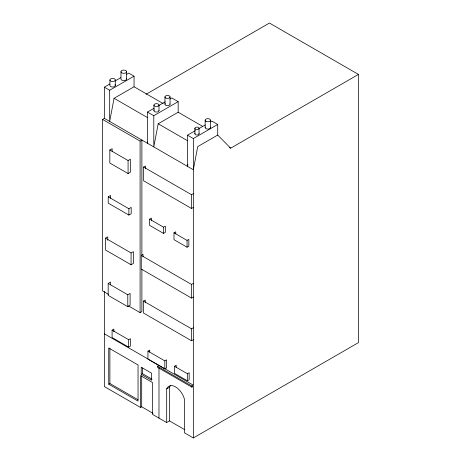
<?xml version="1.0" encoding="UTF-8"?>
<svg xmlns="http://www.w3.org/2000/svg" width="461" height="461" viewBox="0 0 461 461"><rect width="100%" height="100%" fill="white"/><g stroke="black" fill="none" stroke-linecap="round" stroke-linejoin="round"><path stroke-width="0.69" d="M134.053 86.766L114.069 98.302L109.678 121.45L109.678 90.247L134.053 76.174L134.053 86.766L163.165 103.575M147.727 141.861L147.462 143.262L147.462 112.063L154.164 108.191M178.171 112.236L158.186 123.779L153.795 146.921L153.795 115.723L178.171 101.645L178.171 112.236L202.684 126.389M187.898 164.277L187.5 166.381L187.5 135.177L195.424 130.607M210.66 121.808L211.876 121.105L217.713 124.476L217.713 135.067L197.729 146.604L193.338 169.752L104.347 118.373L104.347 87.169L109.833 84.006M115.319 80.836L120.805 77.673M126.285 74.503L128.723 73.097L134.053 76.174M108.71 294.498L102.555 290.943L102.555 119.411L104.347 118.373M146.033 94.303L269.455 23.05L358.445 74.428L358.445 342.627L193.338 437.95L184.406 432.793L184.406 399.07A13.392 7.733 60 0 0 175.549 386.894A13.392 7.733 60 0 0 166.692 388.842L166.692 422.564L169.539 420.922L184.809 429.738M159.039 105.379L165.136 101.858M170.011 99.046L171.838 97.991L178.171 101.645M109.822 149.998L128.077 160.537L130.394 159.201L130.394 172.224L128.077 173.567L109.822 163.027L109.822 149.998L112.144 148.661L112.144 151.404M102.555 119.411L140.092 141.078L141.884 140.04L141.884 254.881M199.077 128.492L205.174 124.977M193.338 207.433L191.546 208.47L143.578 180.775L143.578 167.02L145.371 165.983L145.371 168.738M187.5 135.177L193.338 138.548L217.713 124.476M108.22 196.801L128.884 208.735L131.201 207.392L131.201 213.725L128.884 215.062L108.22 203.134L108.22 196.801L110.536 195.464L110.536 198.276M229.417 147.485L230.661 148.2L358.445 74.428M105.454 238.158L131.074 252.951L133.39 251.614L133.39 263.421L131.074 264.758L105.454 249.966L105.454 238.158L107.77 236.821L107.77 240.29M143.578 167.02L191.546 194.715L193.338 193.678M149.618 219.154L163.534 227.192L165.326 226.155L165.326 232.361L163.534 233.399L149.618 225.366L149.618 219.154L151.41 218.122L151.41 220.882M173.981 232.84L187.051 240.388L188.843 239.351L188.843 246.174L187.051 247.205L173.981 239.657L173.981 232.84L175.774 231.808L175.774 233.854M193.338 297.057L191.546 298.094L141.25 269.051L141.25 255.417L143.043 254.386L143.043 256.535M108.174 283.429L127.783 294.752L130.106 293.415L130.106 305.343L127.783 306.68L108.174 295.363L108.174 283.429L110.496 282.092L110.496 284.898M193.338 339.734L191.546 340.771L143.457 313.007L143.457 301.073L145.25 300.042L145.25 302.848M128.4 305.862L140.092 312.616L141.884 311.578L141.884 269.236M112.092 330.139L128.648 339.694L130.44 338.662L130.44 346.084L128.648 347.121L112.092 337.567L112.092 330.139L113.884 329.102L113.884 331.805M141.25 255.417L191.546 284.454L193.338 283.423M147.952 351.138L164.819 360.877L166.611 359.845L166.611 367.878L164.819 368.915L147.952 359.177L147.952 351.138L149.744 350.106L149.744 352.112M143.457 301.073L191.546 328.837L193.338 327.806M108.738 384.18L138.046 401.105L138.046 364.945L108.738 348.02L108.738 384.18L109.897 383.512L137.96 399.71M141.227 374.28L151.56 380.244L151.56 373.185L141.227 367.221L141.227 374.28L142.386 373.612L152.113 379.224M193.338 437.95L193.338 386.289L191.862 387.142L157.506 367.302L157.506 366.213L158.982 365.36M174.408 366.247L187.379 373.733L189.171 372.701L189.171 379.76L187.379 380.798L174.408 373.312L174.408 366.247L176.2 365.216L176.2 367.331M166.692 388.842L169.539 387.2A13.392 7.733 60 0 1 170.391 385.724M104.347 291.346L104.347 386.572L140.536 407.466L141.694 406.792L153.006 413.327M157.506 366.213L191.862 386.047L193.338 385.194L193.338 138.548M104.347 87.169L109.678 90.247M147.462 112.063L153.795 115.723M114.069 98.302L147.52 117.613M158.186 123.779L187.604 140.761M104.347 333.816L193.338 385.194M166.692 422.564L152.441 414.341L152.441 382.486L140.536 375.611L140.536 407.466M217.713 135.067L230.661 148.2M210.521 120.212L210.521 127.513M205.157 120.212L205.157 127.513M199.054 128.314A2.086 1.204 0 0 1 195.925 129.357A2.086 1.204 0 0 1 195.925 127.271A2.086 1.204 0 0 1 199.054 128.314L199.054 133.794M194.882 128.314L194.882 133.794M191.862 386.047L191.862 387.142M191.546 194.715L191.546 208.47M191.546 284.454L191.546 298.094M191.546 328.837L191.546 340.771M187.379 373.733L187.379 380.798M187.051 240.388L187.051 247.205M170.034 96.919L170.034 104.221M169.539 387.2L169.539 420.922M164.963 96.919L164.963 104.221M164.819 360.877L164.819 368.915M163.534 227.192L163.534 233.399M158.999 105.114A2.536 1.464 0 0 1 155.196 106.382A2.536 1.464 0 0 1 155.196 103.846A2.536 1.464 0 0 1 158.999 105.114L158.999 110.594M158.982 367.89L158.982 418.115M153.928 105.114L153.928 110.594M142.386 367.959L142.386 373.612M141.694 375.652L141.694 406.792M140.092 141.078L140.092 312.616M131.074 252.951L131.074 264.758M128.884 208.735L128.884 215.062M128.648 339.694L128.648 347.121M128.077 160.537L128.077 173.567M127.783 294.752L127.783 306.68M126.637 71.691L126.637 78.998M120.972 71.691L120.972 78.998A2.835 1.637 0 0 0 124.176 80.617A2.835 1.637 0 0 0 126.539 78.572M115.29 79.984A2.685 1.55 0 0 1 111.262 81.326A2.685 1.55 0 0 1 111.262 78.641A2.685 1.55 0 0 1 115.29 79.984L115.29 85.464M109.92 79.984L109.92 85.464A2.685 1.55 0 0 0 113.302 86.962A2.685 1.55 0 0 0 114.927 84.691M109.897 348.061L109.897 383.512M198.985 133.477A2.086 1.204 0 0 1 196.697 134.987A2.086 1.204 0 0 1 195.159 133.189M210.429 127.115A2.685 1.55 0 0 1 207.842 129.063A2.685 1.55 0 0 1 205.249 127.115M158.912 110.214A2.536 1.464 0 0 1 156.135 112.046A2.536 1.464 0 0 1 154.268 109.862M169.948 103.846A2.536 1.464 0 0 1 167.164 105.673A2.536 1.464 0 0 1 165.303 103.489M121.802 72.85A2.835 1.637 0 0 0 126.539 72.118A2.835 1.637 0 0 0 123.07 70.112A2.835 1.637 0 0 0 121.802 72.85M165.706 97.951A2.536 1.464 0 0 0 169.948 97.3A2.536 1.464 0 0 0 166.842 95.502A2.536 1.464 0 0 0 165.706 97.951M205.94 121.306A2.685 1.55 0 0 0 210.429 120.609A2.685 1.55 0 0 0 207.145 118.713A2.685 1.55 0 0 0 205.94 121.306"/></g></svg>
